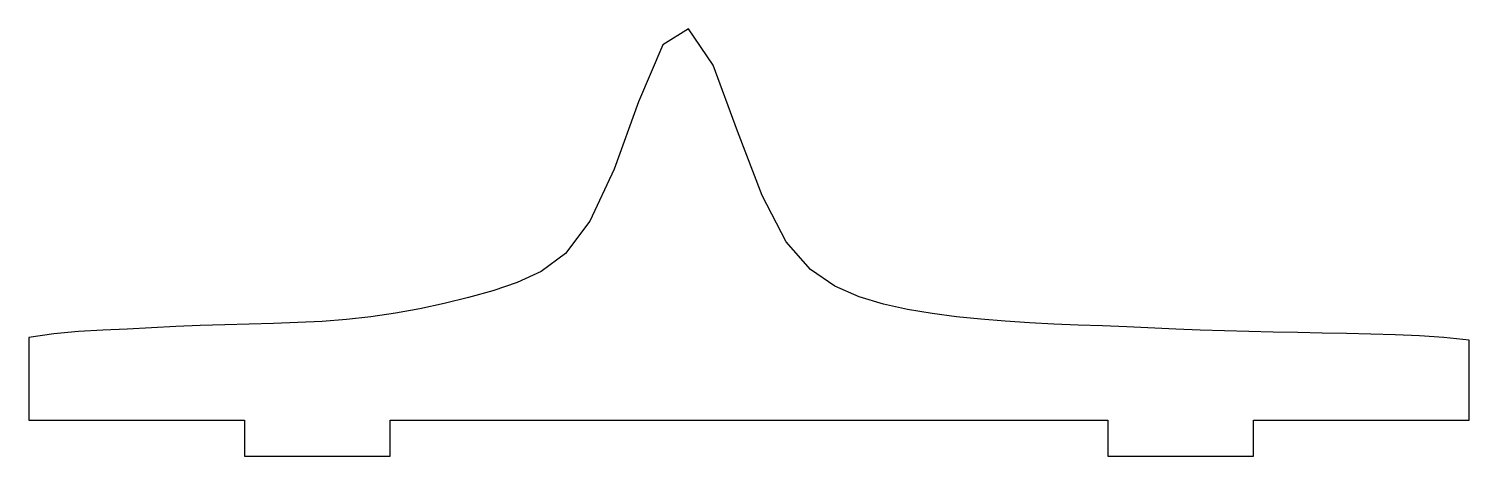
# Model space of a CAD drawing. Header units: metres. Extents: x 0 to 120, y -3 to 33.
import ezdxf

# ---------------------------------------------------------------- set-up
doc = ezdxf.new("R2010")
doc.units = ezdxf.units.M

msp = doc.modelspace()

# ---------------------------------------------------------------- linework, layer by layer
for p, q in [((54.94, 32.58), (52.82, 31.25)), ((57.02, 29.53), (54.94, 32.58)), ((52.82, 31.25), (50.78, 26.48)), ((59.05, 24.04), (57.02, 29.53)), ((50.78, 26.48), (48.74, 20.88)), ((61.09, 18.67), (59.05, 24.04)), ((48.74, 20.88), (46.72, 16.52)), ((63.11, 14.82), (61.09, 18.67)), ((46.72, 16.52), (44.69, 13.84)), ((65.14, 12.49), (63.11, 14.82)), ((44.69, 13.84), (42.67, 12.33)), ((42.67, 12.33), (40.65, 11.41)), ((67.16, 11.1), (65.14, 12.49)), ((40.65, 11.41), (38.62, 10.73)), ((69.18, 10.22), (67.16, 11.1)), ((34.56, 9.65), (32.53, 9.21)), ((36.59, 10.16), (34.56, 9.65)), ((38.62, 10.73), (36.59, 10.16)), ((71.21, 9.61), (69.18, 10.22)), ((28.46, 8.56), (26.43, 8.33)), ((30.5, 8.85), (28.46, 8.56)), ((32.53, 9.21), (30.5, 8.85)), ((73.23, 9.16), (71.21, 9.61)), ((75.27, 8.82), (73.23, 9.16)), ((77.3, 8.55), (75.27, 8.82)), ((79.33, 8.35), (77.3, 8.55)), ((4.06, 7.33), (2.02, 7.13)), ((6.1, 7.45), (4.06, 7.33)), ((8.13, 7.53), (6.1, 7.45)), ((10.17, 7.64), (8.13, 7.53)), ((12.2, 7.75), (10.17, 7.64)), ((14.23, 7.83), (12.2, 7.75)), ((16.27, 7.87), (14.23, 7.83)), ((18.3, 7.93), (16.27, 7.87)), ((20.34, 7.99), (18.3, 7.93)), ((22.37, 8.07), (20.34, 7.99)), ((24.4, 8.17), (22.37, 8.07)), ((26.43, 8.33), (24.4, 8.17)), ((81.36, 8.18), (79.33, 8.35)), ((83.39, 8.05), (81.36, 8.18)), ((85.43, 7.95), (83.39, 8.05)), ((87.46, 7.86), (85.43, 7.95)), ((89.49, 7.79), (87.46, 7.86)), ((91.53, 7.72), (89.49, 7.79)), ((95.6, 7.52), (91.53, 7.72)), ((97.63, 7.44), (95.6, 7.52)), ((99.66, 7.39), (97.63, 7.44)), ((101.7, 7.34), (99.66, 7.39)), ((103.73, 7.28), (101.7, 7.34)), ((105.77, 7.23), (103.73, 7.28)), ((107.8, 7.19), (105.77, 7.23)), ((2.02, 7.13), (-0.07, 6.82)), ((-0.07, 6.82), (-0.07, -0.07)), ((109.83, 7.15), (107.8, 7.19)), ((111.87, 7.11), (109.83, 7.15)), ((113.9, 7.06), (111.87, 7.11)), ((115.94, 6.97), (113.9, 7.06)), ((117.97, 6.82), (115.94, 6.97)), ((120.08, 6.6), (117.97, 6.82)), ((120.08, -0.07), (120.08, 6.6)), ((-0.07, -0.07), (17.93, -0.07)), ((17.93, -0.07), (17.93, -3.08)), ((30.07, -3.08), (30.07, -0.07)), ((30.07, -0.07), (89.92, -0.07)), ((89.92, -0.07), (89.92, -3.08)), ((102.08, -3.08), (102.08, -0.07)), ((102.08, -0.07), (120.08, -0.07)), ((17.93, -3.08), (30.07, -3.08)), ((89.92, -3.08), (102.08, -3.08))]:
    msp.add_line(p, q)

doc.saveas('drawing.dxf')
